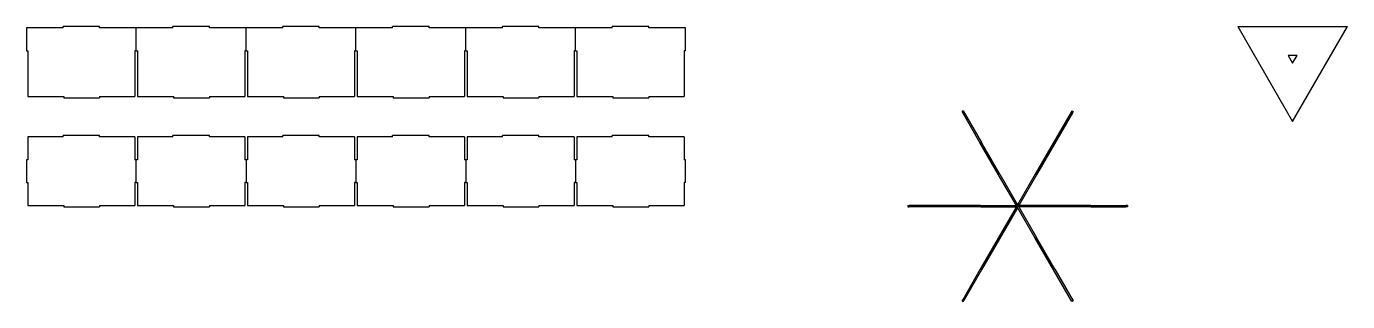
# Model space of a CAD drawing. Header units: inches. Extents: x -3170 to 1154, y -336 to 1536.
# Drawn here: x -3170 to -2207, y 848 to 1049 of the extents above; entities that cross this region are included whole.
import ezdxf

# ---------------------------------------------------------------- set-up
doc = ezdxf.new("R2010")
doc.units = ezdxf.units.IN
doc.header["$MEASUREMENT"] = 0

msp = doc.modelspace()

# ---------------------------------------------------------------- linework, layer by layer
for p, q in [((-3169.63, 1047.51), (-3169.63, 1030.84)), ((-3142.96, 1047.51), (-3169.63, 1047.51)), ((-3142.96, 1047.51), (-3142.96, 1048.51)), ((-3116.29, 1048.51), (-3142.96, 1048.51)), ((-3116.29, 1047.51), (-3116.29, 1048.51)), ((-3089.63, 1047.51), (-3116.29, 1047.51)), ((-3089.63, 1030.84), (-3089.63, 1047.51)), ((-3062.96, 1047.51), (-3089.63, 1047.51)), ((-3062.96, 1047.51), (-3062.96, 1048.51)), ((-3036.29, 1048.51), (-3062.96, 1048.51)), ((-3036.29, 1047.51), (-3036.29, 1048.51)), ((-3009.63, 1047.51), (-3036.29, 1047.51)), ((-3009.63, 1030.84), (-3009.63, 1047.51)), ((-2982.96, 1047.51), (-3009.63, 1047.51)), ((-2982.96, 1047.51), (-2982.96, 1048.51)), ((-2956.29, 1048.51), (-2982.96, 1048.51)), ((-2956.29, 1047.51), (-2956.29, 1048.51)), ((-2929.63, 1047.51), (-2956.29, 1047.51)), ((-2929.63, 1030.84), (-2929.63, 1047.51)), ((-2902.96, 1047.51), (-2929.63, 1047.51)), ((-2902.96, 1047.51), (-2902.96, 1048.51)), ((-2876.29, 1048.51), (-2902.96, 1048.51)), ((-2876.29, 1047.51), (-2876.29, 1048.51)), ((-2849.63, 1047.51), (-2876.29, 1047.51)), ((-2849.63, 1030.84), (-2849.63, 1047.51)), ((-2822.96, 1047.51), (-2849.63, 1047.51)), ((-2822.96, 1047.51), (-2822.96, 1048.51)), ((-2796.29, 1048.51), (-2822.96, 1048.51)), ((-2796.29, 1047.51), (-2796.29, 1048.51)), ((-2769.63, 1047.51), (-2796.29, 1047.51)), ((-2769.63, 1030.84), (-2769.63, 1047.51)), ((-2742.96, 1047.51), (-2769.63, 1047.51)), ((-2742.96, 1047.51), (-2742.96, 1048.51)), ((-2716.29, 1048.51), (-2742.96, 1048.51)), ((-2716.29, 1047.51), (-2716.29, 1048.51)), ((-2689.63, 1047.51), (-2716.29, 1047.51)), ((-2689.63, 1030.84), (-2689.63, 1047.51)), ((-2287.35, 1048.56), (-2247.35, 979.28)), ((-2287.35, 1048.56), (-2207.35, 1048.56)), ((-2247.35, 979.28), (-2207.35, 1048.56)), ((-3169.63, 1030.84), (-3168.63, 1030.84)), ((-3168.63, 1030.84), (-3168.63, 997.51)), ((-3090.63, 1030.84), (-3090.63, 997.51)), ((-3089.63, 1030.84), (-3090.63, 1030.84)), ((-3089.63, 1030.84), (-3088.63, 1030.84)), ((-3088.63, 1030.84), (-3088.63, 997.51)), ((-3010.63, 1030.84), (-3010.63, 997.51)), ((-3009.63, 1030.84), (-3010.63, 1030.84)), ((-3009.63, 1030.84), (-3008.63, 1030.84)), ((-3008.63, 1030.84), (-3008.63, 997.51)), ((-2930.63, 1030.84), (-2930.63, 997.51)), ((-2929.63, 1030.84), (-2930.63, 1030.84)), ((-2929.63, 1030.84), (-2928.63, 1030.84)), ((-2928.63, 1030.84), (-2928.63, 997.51)), ((-2850.63, 1030.84), (-2850.63, 997.51)), ((-2849.63, 1030.84), (-2850.63, 1030.84)), ((-2849.63, 1030.84), (-2848.63, 1030.84)), ((-2848.63, 1030.84), (-2848.63, 997.51)), ((-2770.63, 1030.84), (-2770.63, 997.51)), ((-2769.63, 1030.84), (-2770.63, 1030.84)), ((-2769.63, 1030.84), (-2768.63, 1030.84)), ((-2768.63, 1030.84), (-2768.63, 997.51)), ((-2690.63, 1030.84), (-2690.63, 997.51)), ((-2689.63, 1030.84), (-2690.63, 1030.84)), ((-2244.06, 1027.37), (-2250.65, 1027.37)), ((-2250.65, 1027.37), (-2247.35, 1021.66)), ((-2247.35, 1021.66), (-2244.06, 1027.37)), ((-3168.63, 997.51), (-3142.46, 997.51)), ((-3142.46, 997.51), (-3142.46, 996.51)), ((-3142.46, 996.51), (-3116.29, 996.51)), ((-3116.29, 997.51), (-3116.29, 996.51)), ((-3116.29, 997.51), (-3090.63, 997.51)), ((-3088.63, 997.51), (-3062.46, 997.51)), ((-3062.46, 997.51), (-3062.46, 996.51)), ((-3062.46, 996.51), (-3036.29, 996.51)), ((-3036.29, 997.51), (-3036.29, 996.51)), ((-3036.29, 997.51), (-3010.63, 997.51)), ((-3008.63, 997.51), (-2982.46, 997.51)), ((-2982.46, 997.51), (-2982.46, 996.51)), ((-2982.46, 996.51), (-2956.29, 996.51)), ((-2956.29, 997.51), (-2956.29, 996.51)), ((-2956.29, 997.51), (-2930.63, 997.51)), ((-2928.63, 997.51), (-2902.46, 997.51)), ((-2902.46, 997.51), (-2902.46, 996.51)), ((-2902.46, 996.51), (-2876.29, 996.51)), ((-2876.29, 997.51), (-2876.29, 996.51)), ((-2876.29, 997.51), (-2850.63, 997.51)), ((-2848.63, 997.51), (-2822.46, 997.51)), ((-2822.46, 997.51), (-2822.46, 996.51)), ((-2822.46, 996.51), (-2796.29, 996.51)), ((-2796.29, 997.51), (-2796.29, 996.51)), ((-2796.29, 997.51), (-2770.63, 997.51)), ((-2768.63, 997.51), (-2742.46, 997.51)), ((-2742.46, 997.51), (-2742.46, 996.51)), ((-2742.46, 996.51), (-2716.29, 996.51)), ((-2716.29, 997.51), (-2716.29, 996.51)), ((-2716.29, 997.51), (-2690.63, 997.51)), ((-2487.32, 987.03), (-2488.18, 986.53)), ((-2474.85, 963.43), (-2488.18, 986.53)), ((-2487.32, 987.03), (-2473.98, 963.93)), ((-2408.68, 986.16), (-2421.76, 963.5)), ((-2407.82, 985.66), (-2420.9, 963)), ((-2408.18, 987.03), (-2408.68, 986.16)), ((-2408.68, 986.16), (-2407.82, 985.66)), ((-2408.18, 987.03), (-2407.32, 986.53)), ((-2407.32, 986.53), (-2407.82, 985.66)), ((-3142.96, 967.99), (-3168.63, 967.99)), ((-3168.63, 967.99), (-3168.63, 951.33)), ((-3116.29, 968.99), (-3142.96, 968.99)), ((-3142.96, 967.99), (-3142.96, 968.99)), ((-3116.29, 967.99), (-3116.29, 968.99)), ((-3090.63, 967.99), (-3116.29, 967.99)), ((-3090.63, 967.99), (-3090.63, 951.33)), ((-3062.96, 967.99), (-3088.63, 967.99)), ((-3088.63, 967.99), (-3088.63, 951.33)), ((-3036.29, 968.99), (-3062.96, 968.99)), ((-3062.96, 967.99), (-3062.96, 968.99)), ((-3036.29, 967.99), (-3036.29, 968.99)), ((-3010.63, 967.99), (-3036.29, 967.99)), ((-3010.63, 967.99), (-3010.63, 951.33)), ((-2982.96, 967.99), (-3008.63, 967.99)), ((-3008.63, 967.99), (-3008.63, 951.33)), ((-2956.29, 968.99), (-2982.96, 968.99)), ((-2982.96, 967.99), (-2982.96, 968.99)), ((-2956.29, 967.99), (-2956.29, 968.99)), ((-2930.63, 967.99), (-2956.29, 967.99)), ((-2930.63, 967.99), (-2930.63, 951.33)), ((-2902.96, 967.99), (-2928.63, 967.99)), ((-2928.63, 967.99), (-2928.63, 951.33)), ((-2876.29, 968.99), (-2902.96, 968.99)), ((-2902.96, 967.99), (-2902.96, 968.99)), ((-2876.29, 967.99), (-2876.29, 968.99)), ((-2850.63, 967.99), (-2876.29, 967.99)), ((-2850.63, 967.99), (-2850.63, 951.33)), ((-2822.96, 967.99), (-2848.63, 967.99)), ((-2848.63, 967.99), (-2848.63, 951.33)), ((-2796.29, 968.99), (-2822.96, 968.99)), ((-2822.96, 967.99), (-2822.96, 968.99)), ((-2796.29, 967.99), (-2796.29, 968.99)), ((-2770.63, 967.99), (-2796.29, 967.99)), ((-2770.63, 967.99), (-2770.63, 951.33)), ((-2742.96, 967.99), (-2768.63, 967.99)), ((-2768.63, 967.99), (-2768.63, 951.33)), ((-2716.29, 968.99), (-2742.96, 968.99)), ((-2742.96, 967.99), (-2742.96, 968.99)), ((-2716.29, 967.99), (-2716.29, 968.99)), ((-2690.63, 967.99), (-2716.29, 967.99)), ((-2690.63, 967.99), (-2690.63, 951.33)), ((-2474.85, 963.43), (-2473.98, 963.93)), ((-2461.51, 940.34), (-2474.85, 963.43)), ((-2460.65, 940.84), (-2473.98, 963.93)), ((-2421.76, 963.5), (-2434.85, 940.84)), ((-2420.9, 963), (-2433.98, 940.34)), ((-2420.9, 963), (-2421.76, 963.5)), ((-3169.63, 951.33), (-3169.63, 934.66)), ((-3168.63, 951.33), (-3169.63, 951.33)), ((-3089.63, 951.33), (-3090.63, 951.33)), ((-3089.63, 934.66), (-3089.63, 951.33)), ((-3088.63, 951.33), (-3089.63, 951.33)), ((-3009.63, 951.33), (-3010.63, 951.33)), ((-3009.63, 951.33), (-3009.63, 934.66)), ((-3008.63, 951.33), (-3009.63, 951.33)), ((-2929.63, 951.33), (-2930.63, 951.33)), ((-2929.63, 951.33), (-2929.63, 934.66)), ((-2928.63, 951.33), (-2929.63, 951.33)), ((-2849.63, 951.33), (-2850.63, 951.33)), ((-2849.63, 951.33), (-2849.63, 934.66)), ((-2848.63, 951.33), (-2849.63, 951.33)), ((-2769.63, 951.33), (-2770.63, 951.33)), ((-2769.63, 951.33), (-2769.63, 934.66)), ((-2768.63, 951.33), (-2769.63, 951.33)), ((-2689.63, 951.33), (-2690.63, 951.33)), ((-2689.63, 934.66), (-2689.63, 951.33)), ((-3169.63, 934.66), (-3168.63, 934.66)), ((-3168.63, 934.66), (-3168.63, 917.99)), ((-3089.63, 934.66), (-3090.63, 934.66)), ((-3090.63, 934.66), (-3090.63, 917.99)), ((-3089.63, 934.66), (-3088.63, 934.66)), ((-3088.63, 934.66), (-3088.63, 917.99)), ((-3009.63, 934.66), (-3010.63, 934.66)), ((-3010.63, 934.66), (-3010.63, 917.99)), ((-3009.63, 934.66), (-3008.63, 934.66)), ((-3008.63, 934.66), (-3008.63, 917.99)), ((-2929.63, 934.66), (-2930.63, 934.66)), ((-2930.63, 934.66), (-2930.63, 917.99)), ((-2929.63, 934.66), (-2928.63, 934.66)), ((-2928.63, 934.66), (-2928.63, 917.99)), ((-2849.63, 934.66), (-2850.63, 934.66)), ((-2850.63, 934.66), (-2850.63, 917.99)), ((-2849.63, 934.66), (-2848.63, 934.66)), ((-2848.63, 934.66), (-2848.63, 917.99)), ((-2769.63, 934.66), (-2770.63, 934.66)), ((-2770.63, 934.66), (-2770.63, 917.99)), ((-2769.63, 934.66), (-2768.63, 934.66)), ((-2768.63, 934.66), (-2768.63, 917.99)), ((-2689.63, 934.66), (-2690.63, 934.66)), ((-2690.63, 934.66), (-2690.63, 917.99)), ((-2461.51, 940.34), (-2460.65, 940.84)), ((-2448.61, 917.99), (-2461.51, 940.34)), ((-2460.65, 940.84), (-2447.75, 918.49)), ((-2434.85, 940.84), (-2447.68, 918.61)), ((-2433.98, 940.34), (-2446.82, 918.11)), ((-2433.98, 940.34), (-2434.85, 940.84)), ((-3168.63, 917.99), (-3142.46, 917.99)), ((-3142.46, 917.99), (-3142.46, 916.99)), ((-3142.46, 916.99), (-3116.29, 916.99)), ((-3116.29, 917.99), (-3090.63, 917.99)), ((-3116.29, 917.99), (-3116.29, 916.99)), ((-3088.63, 917.99), (-3062.46, 917.99)), ((-3062.46, 917.99), (-3062.46, 916.99)), ((-3062.46, 916.99), (-3036.29, 916.99)), ((-3036.29, 917.99), (-3010.63, 917.99)), ((-3036.29, 917.99), (-3036.29, 916.99)), ((-3008.63, 917.99), (-2982.46, 917.99)), ((-2982.46, 917.99), (-2982.46, 916.99)), ((-2982.46, 916.99), (-2956.29, 916.99)), ((-2956.29, 917.99), (-2930.63, 917.99)), ((-2956.29, 917.99), (-2956.29, 916.99)), ((-2928.63, 917.99), (-2902.46, 917.99)), ((-2902.46, 917.99), (-2902.46, 916.99)), ((-2902.46, 916.99), (-2876.29, 916.99)), ((-2876.29, 917.99), (-2850.63, 917.99)), ((-2876.29, 917.99), (-2876.29, 916.99)), ((-2848.63, 917.99), (-2822.46, 917.99)), ((-2822.46, 917.99), (-2822.46, 916.99)), ((-2822.46, 916.99), (-2796.29, 916.99)), ((-2796.29, 917.99), (-2770.63, 917.99)), ((-2796.29, 917.99), (-2796.29, 916.99)), ((-2768.63, 917.99), (-2742.46, 917.99)), ((-2742.46, 917.99), (-2742.46, 916.99)), ((-2742.46, 916.99), (-2716.29, 916.99)), ((-2716.29, 917.99), (-2690.63, 917.99)), ((-2716.29, 917.99), (-2716.29, 916.99)), ((-2527.75, 917.99), (-2526.75, 917.99)), ((-2527.75, 917.99), (-2527.75, 916.99)), ((-2527.75, 916.99), (-2526.75, 916.99)), ((-2526.75, 917.99), (-2526.75, 916.99)), ((-2501.08, 917.99), (-2526.75, 917.99)), ((-2501.08, 916.99), (-2526.75, 916.99)), ((-2501.08, 916.99), (-2501.08, 917.99)), ((-2474.42, 917.99), (-2501.08, 917.99)), ((-2474.42, 916.99), (-2501.08, 916.99)), ((-2474.42, 916.99), (-2474.42, 917.99)), ((-2474.42, 917.99), (-2448.75, 917.99)), ((-2474.42, 916.99), (-2448.75, 916.99)), ((-2448.68, 916.88), (-2461.76, 894.22)), ((-2447.82, 916.38), (-2460.9, 893.72)), ((-2448.61, 917.99), (-2448.75, 917.99)), ((-2448.75, 917.99), (-2448.75, 916.99)), ((-2448.61, 916.99), (-2448.75, 916.99)), ((-2448.61, 916.99), (-2448.68, 916.88)), ((-2448.68, 916.88), (-2447.82, 916.38)), ((-2448.18, 917.24), (-2448.61, 917.99)), ((-2448.04, 916.99), (-2448.61, 916.99)), ((-2447.32, 917.74), (-2448.18, 917.24)), ((-2448.04, 916.99), (-2448.18, 917.24)), ((-2447.75, 916.49), (-2448.04, 916.99)), ((-2447.75, 916.49), (-2447.82, 916.38)), ((-2447.75, 918.49), (-2447.68, 918.61)), ((-2447.46, 917.99), (-2447.75, 918.49)), ((-2434.85, 894.15), (-2447.75, 916.49)), ((-2447.68, 918.61), (-2446.82, 918.11)), ((-2447.46, 917.99), (-2446.88, 917.99)), ((-2447.32, 917.74), (-2447.46, 917.99)), ((-2447.32, 917.74), (-2446.88, 916.99)), ((-2446.88, 917.99), (-2446.82, 918.11)), ((-2446.88, 917.99), (-2446.75, 917.99)), ((-2446.88, 916.99), (-2446.75, 916.99)), ((-2446.88, 916.99), (-2433.98, 894.65)), ((-2446.75, 917.99), (-2446.75, 916.99)), ((-2421.08, 917.99), (-2446.75, 917.99)), ((-2421.08, 916.99), (-2446.75, 916.99)), ((-2421.08, 916.99), (-2421.08, 917.99)), ((-2394.42, 917.99), (-2421.08, 917.99)), ((-2394.42, 916.99), (-2421.08, 916.99)), ((-2394.42, 916.99), (-2394.42, 917.99)), ((-2394.42, 917.99), (-2368.75, 917.99)), ((-2394.42, 916.99), (-2368.75, 916.99)), ((-2367.75, 917.99), (-2368.75, 917.99)), ((-2368.75, 917.99), (-2368.75, 916.99)), ((-2367.75, 916.99), (-2368.75, 916.99)), ((-2367.75, 917.99), (-2367.75, 916.99)), ((-2461.76, 894.22), (-2474.85, 871.56)), ((-2460.9, 893.72), (-2473.98, 871.06)), ((-2460.9, 893.72), (-2461.76, 894.22)), ((-2434.85, 894.15), (-2433.98, 894.65)), ((-2421.51, 871.06), (-2434.85, 894.15)), ((-2420.65, 871.56), (-2433.98, 894.65)), ((-2474.85, 871.56), (-2487.68, 849.33)), ((-2473.98, 871.06), (-2486.82, 848.83)), ((-2473.98, 871.06), (-2474.85, 871.56)), ((-2421.51, 871.06), (-2420.65, 871.56)), ((-2408.18, 847.96), (-2421.51, 871.06)), ((-2420.65, 871.56), (-2407.32, 848.46)), ((-2488.18, 848.46), (-2487.68, 849.33)), ((-2488.18, 848.46), (-2487.32, 847.96)), ((-2487.68, 849.33), (-2486.82, 848.83)), ((-2487.32, 847.96), (-2486.82, 848.83)), ((-2407.32, 848.46), (-2408.18, 847.96))]:
    msp.add_line(p, q)

doc.saveas('drawing.dxf')
